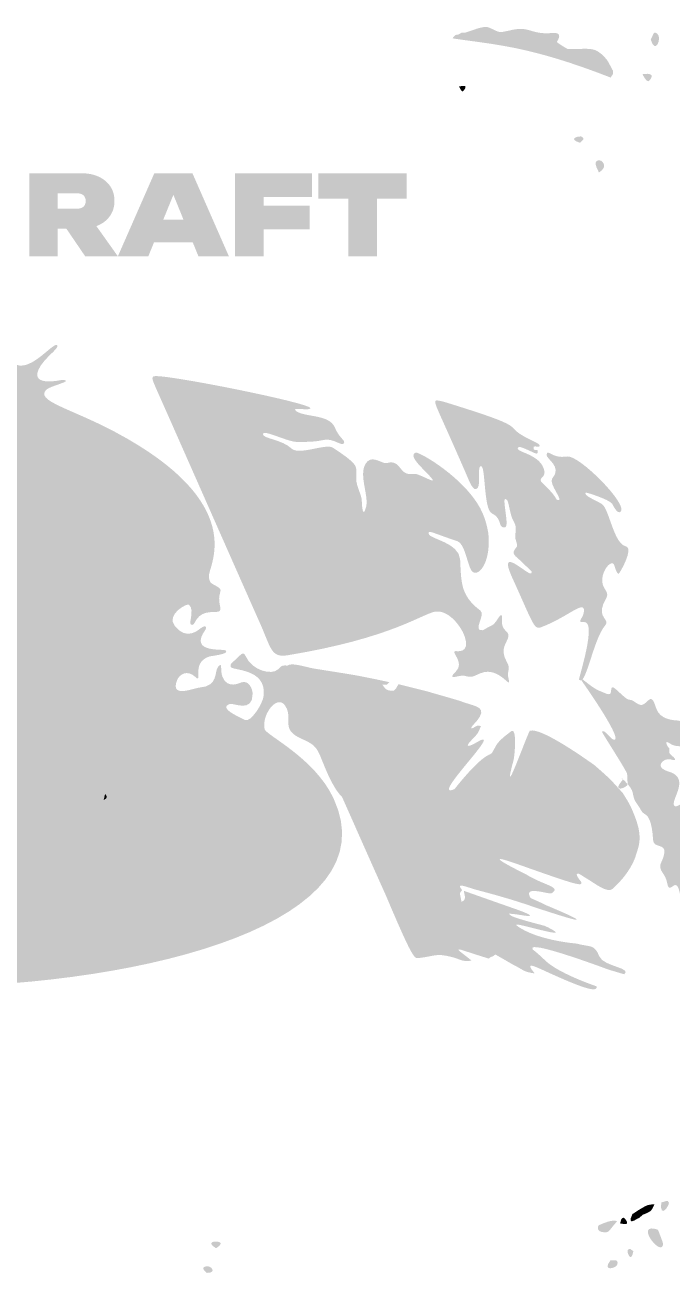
# Model space of a CAD drawing. Header units: millimetres. Extents: x 554 to 734, y 0 to 123.
# Drawn here: x 648.5 to 681.1, y 52.8 to 115.8 of the extents above; entities that cross this region are included whole.
import ezdxf

# ---------------------------------------------------------------- set-up
doc = ezdxf.new("R2010")
doc.units = ezdxf.units.MM

msp = doc.modelspace()

# ---------------------------------------------------------------- hatches: boundary and pattern name
at = {"true_color": 0x080808, "transparency": 33554687}
h = msp.add_hatch(color=18, dxfattribs=at)
edge = h.paths.add_edge_path(flags=0)
edge.add_spline(control_points=[(671.245, 115.608), (671.664, 115.305), (671.709, 115.274), (672.122, 115.568), (672.495, 115.372), (672.489, 115.45), (672.885, 115.515), (672.959, 115.293), (672.907, 115.253), (673.12, 115.166), (673.12, 115.166), (673.376, 115.112), (673.376, 115.112), (674.626, 114.814), (674.688, 114.489), (675.299, 114.942), (675.571, 114.756), (675.546, 114.764), (675.839, 114.598), (676.172, 113.879), (677.495, 114.028), (677.754, 114.135), (677.913, 113.953), (677.886, 113.953), (678.133, 113.501), (678.133, 113.501), (678.145, 113.344), (678.145, 113.344), (678.145, 113.344), (678.018, 113.15), (678.018, 113.15), (673.878, 114.769), (672.137, 114.806), (670.037, 115.13), (670.037, 115.13), (670.192, 115.298), (670.192, 115.298), (670.192, 115.298), (670.349, 115.324), (670.349, 115.324), (670.349, 115.324), (670.506, 115.418), (670.506, 115.418), (670.506, 115.418), (670.662, 115.41), (670.662, 115.41), (671.202, 115.594), (671.201, 115.587), (671.245, 115.608)], knot_values=[0, 0, 0, 0, 1, 1, 1, 2, 2, 2, 3, 3, 3, 4, 4, 4, 5, 5, 5, 6, 6, 6, 7, 7, 7, 8, 8, 8, 9, 9, 9, 10, 10, 10, 11, 11, 11, 12, 12, 12, 13, 13, 13, 14, 14, 14, 15, 15, 15, 16, 16, 16, 16], degree=3, periodic=1)
h = msp.add_hatch(color=18, dxfattribs=at)
edge = h.paths.add_edge_path(flags=0)
edge.add_spline(control_points=[(671.245, 115.608), (671.809, 115.776), (671.804, 115.7), (672.122, 115.568), (671.709, 115.274), (671.664, 115.305), (671.245, 115.608)], knot_values=[0, 0, 0, 0, 1, 1, 1, 2, 2, 2, 2], degree=3, periodic=1)
h = msp.add_hatch(color=18, dxfattribs=at)
edge = h.paths.add_edge_path(flags=0)
edge.add_spline(control_points=[(672.885, 115.515), (673.95, 115.804), (673.938, 115.3), (675.055, 115.397), (675.459, 115.432), (675.52, 115.275), (675.299, 114.942), (674.688, 114.489), (674.626, 114.814), (673.376, 115.112), (673.376, 115.112), (673.12, 115.166), (673.12, 115.166), (672.907, 115.253), (672.959, 115.293), (672.885, 115.515)], knot_values=[0, 0, 0, 0, 1, 1, 1, 2, 2, 2, 3, 3, 3, 4, 4, 4, 5, 5, 5, 5], degree=3, periodic=1)
h = msp.add_hatch(color=18, dxfattribs=at)
edge = h.paths.add_edge_path(flags=0)
edge.add_spline(control_points=[(680.041, 115.075), (680.203, 115.336), (680.157, 115.517), (680.372, 115.361), (680.628, 115.174), (680.27, 114.245), (680.041, 115.075)], knot_values=[0, 0, 0, 0, 1, 1, 1, 2, 2, 2, 2], degree=3, periodic=1)
h = msp.add_hatch(color=18, dxfattribs=at)
edge = h.paths.add_edge_path(flags=0)
edge.add_spline(control_points=[(675.839, 114.598), (677.003, 114.563), (677.186, 114.763), (677.754, 114.135), (677.495, 114.028), (676.172, 113.879), (675.839, 114.598)], knot_values=[0, 0, 0, 0, 1, 1, 1, 2, 2, 2, 2], degree=3, periodic=1)
h = msp.add_hatch(color=18, dxfattribs=at)
edge = h.paths.add_edge_path(flags=0)
edge.add_spline(control_points=[(679.622, 113.318), (680.422, 113.447), (679.967, 112.962), (679.912, 112.967), (679.876, 112.971), (679.796, 112.979), (679.622, 113.318)], knot_values=[0, 0, 0, 0, 1, 1, 1, 2, 2, 2, 2], degree=3, periodic=1)
h = msp.add_hatch(color=18, dxfattribs=at)
edge = h.paths.add_edge_path(flags=0)
edge.add_spline(control_points=[(670.364, 112.711), (670.614, 112.714), (670.785, 112.785), (670.656, 112.562), (670.528, 112.342), (670.489, 112.49), (670.364, 112.711)], knot_values=[0, 0, 0, 0, 1, 1, 1, 2, 2, 2, 2], degree=3, periodic=1)
h = msp.add_hatch(color=18, dxfattribs=at)
edge = h.paths.add_edge_path(flags=0)
edge.add_spline(control_points=[(676.48, 109.854), (675.764, 110.078), (676.502, 110.234), (676.582, 110.159), (676.736, 110.014), (676.613, 110.026), (676.48, 109.854)], knot_values=[0, 0, 0, 0, 1, 1, 1, 2, 2, 2, 2], degree=3, periodic=1)
h = msp.add_hatch(color=18, dxfattribs=at)
edge = h.paths.add_edge_path(flags=0)
edge.add_spline(control_points=[(677.429, 108.363), (677.005, 109.106), (677.518, 108.973), (677.554, 108.943), (677.911, 108.644), (677.47, 108.387), (677.429, 108.363)], knot_values=[0, 0, 0, 0, 1, 1, 1, 2, 2, 2, 2], degree=3, periodic=1)
at = {"true_color": 0x000000, "transparency": 33554687}
h = msp.add_hatch(color=18, dxfattribs=at)
edge = h.paths.add_edge_path(flags=0)
edge.add_spline(control_points=[(650.135, 105.529), (650.135, 105.529), (650.135, 104.133), (650.135, 104.133), (650.135, 104.133), (648.694, 104.133), (648.694, 104.133), (648.694, 104.133), (648.694, 108.321), (648.694, 108.321), (648.694, 108.321), (651.319, 108.321), (651.319, 108.321), (651.654, 108.321), (651.947, 108.263), (652.198, 108.145), (652.45, 108.028), (652.645, 107.865), (652.785, 107.657), (652.924, 107.448), (652.994, 107.202), (652.994, 106.92), (652.994, 106.644), (652.924, 106.401), (652.785, 106.191), (652.645, 105.98), (652.45, 105.818), (652.198, 105.702), (652.161, 105.685), (652.122, 105.669), (652.082, 105.654), (652.082, 105.654), (653.162, 104.133), (653.162, 104.133), (653.162, 104.133), (651.514, 104.133), (651.514, 104.133), (651.514, 104.133), (650.564, 105.529), (650.564, 105.529), (650.564, 105.529), (650.135, 105.529), (650.135, 105.529)], knot_values=[0, 0, 0, 0, 1, 1, 1, 2, 2, 2, 3, 3, 3, 4, 4, 4, 5, 5, 5, 6, 6, 6, 7, 7, 7, 8, 8, 8, 9, 9, 9, 10, 10, 10, 11, 11, 11, 12, 12, 12, 13, 13, 13, 14, 14, 14, 14], degree=3, periodic=1)
edge = h.paths.add_edge_path(flags=0)
edge.add_spline(control_points=[(650.135, 106.529), (650.135, 106.529), (651.095, 106.529), (651.095, 106.529), (651.237, 106.529), (651.347, 106.562), (651.425, 106.629), (651.503, 106.696), (651.542, 106.793), (651.542, 106.92), (651.542, 107.046), (651.503, 107.143), (651.425, 107.21), (651.347, 107.277), (651.237, 107.31), (651.095, 107.31), (651.095, 107.31), (650.135, 107.31), (650.135, 107.31), (650.135, 107.31), (650.135, 106.529), (650.135, 106.529)], knot_values=[0, 0, 0, 0, 1, 1, 1, 2, 2, 2, 3, 3, 3, 4, 4, 4, 5, 5, 5, 6, 6, 6, 7, 7, 7, 7], degree=3, periodic=1)
h = msp.add_hatch(color=18, dxfattribs=at)
h.paths.add_polyline_path([(654.989, 104.837), (654.703, 104.133), (653.167, 104.133), (655.004, 108.321), (656.925, 108.321), (658.763, 104.133), (657.227, 104.133), (656.94, 104.837)], flags=0)
h.paths.add_polyline_path([(656.474, 105.981), (655.965, 107.232), (655.456, 105.981)], flags=0)
for points in [[(660.522, 105.484), (660.522, 104.133), (659.081, 104.133), (659.081, 108.321), (662.956, 108.321), (662.956, 107.121), (660.522, 107.121), (660.522, 106.685), (662.845, 106.685), (662.845, 105.484)], [(664.788, 107.037), (663.28, 107.037), (663.28, 108.321), (667.736, 108.321), (667.736, 107.037), (666.229, 107.037), (666.229, 104.133), (664.788, 104.133)]]:
    msp.add_hatch(color=18, dxfattribs=at).paths.add_polyline_path(points, flags=0)
at = {"true_color": 0x010101, "transparency": 33554687}
h = msp.add_hatch(color=18, dxfattribs=at)
edge = h.paths.add_edge_path(flags=0)
edge.add_spline(control_points=[(661.775, 83.468), (667.222, 82.913), (666.012, 72.997), (663.759, 77.985), (663.212, 79.197), (663.353, 79.38), (662.461, 79.765), (661.401, 80.223), (661.941, 80.671), (661.688, 81.291), (661.311, 82.214), (660.391, 81.03), (660.565, 80.268), (660.635, 79.96), (663.09, 78.823), (664.044, 76.769), (666.936, 70.549), (654.715, 67.358), (643.572, 67.254), (643.157, 67.25), (643.213, 67.382), (643.02, 67.744), (642.206, 69.264), (640.406, 67.736), (640.252, 67.757), (640.007, 67.79), (640.478, 68.156), (640.513, 68.188), (642.947, 70.449), (639.441, 71.025), (639.333, 71.104), (638.911, 71.418), (640.208, 71.108), (640.58, 71.362), (641.19, 71.777), (640.076, 72.448), (640.039, 72.482), (639.81, 72.696), (640.621, 72.6), (640.476, 73.289), (640.369, 73.795), (638.888, 77.147), (638.862, 77.196), (638.039, 78.758), (638.336, 79.04), (637.126, 79.712), (636.459, 80.082), (637.192, 80.68), (637.192, 80.783), (637.192, 81.397), (635.869, 80.327), (636.265, 80.029), (636.562, 79.805), (636.575, 79.764), (636.461, 79.411), (636.338, 79.034), (638.813, 76.962), (639.123, 76.013), (639.123, 76.013), (635.062, 80.454), (635.064, 80.454), (635.335, 80.452), (635.573, 79.903), (636.137, 80.803), (636.557, 81.474), (635.607, 82.415), (635.027, 81.148), (634.836, 80.729), (634.84, 81.421), (634.693, 81.611), (634.261, 82.168), (633.591, 81.635), (633.517, 81.577), (633.03, 81.19), (633.49, 81.967), (633.506, 82.064), (633.622, 82.761), (633.047, 83.022), (632.949, 83.094), (632.583, 83.366), (633.198, 83.367), (633.53, 82.993), (634.067, 82.388), (634.065, 83.189), (633.919, 83.485), (633.223, 84.896), (630.832, 84.019), (630.813, 84.023), (630.535, 84.079), (631.017, 84.29), (631.044, 84.301), (632.829, 85.083), (631.655, 86.19), (632.171, 86.146), (632.712, 86.1), (632.421, 86.965), (632.78, 86.685), (633.424, 86.183), (634.473, 86.53), (634.427, 87.076), (634.379, 87.65), (633.504, 87.136), (633.44, 87.153), (633.25, 87.202), (633.899, 87.845), (633.086, 88.144), (632.652, 88.304), (633.078, 88.415), (633.177, 88.467), (633.931, 88.859), (633.42, 89.379), (631.367, 94.039), (630.919, 95.056), (630.719, 94.975), (630.131, 94.844), (630.106, 94.838), (630.035, 94.838), (630.106, 95.165), (630.327, 96.187), (629.363, 96.161), (628.859, 95.988), (628.474, 95.855), (628.387, 95.806), (628.339, 95.789), (628.149, 95.724), (628.103, 95.893), (628.283, 95.98), (630.381, 96.997), (627.489, 97.835), (627.47, 97.963), (627.427, 98.253), (628.203, 97.826), (628.595, 97.902), (630.242, 98.219), (628.165, 100.183), (628.852, 100.187), (633.524, 100.218), (636.931, 99.713), (637.527, 99.637), (642.616, 98.986), (644.784, 98.22), (645.443, 98.135), (646.688, 97.975), (645.716, 99.144), (645.715, 99.16), (645.697, 99.513), (646.234, 98.716), (646.631, 98.556), (647.456, 98.224), (647.117, 100.433), (647.122, 100.451), (647.237, 100.818), (647.423, 99.828), (647.434, 99.769), (647.935, 97.115), (649.858, 99.872), (650.102, 99.647), (650.258, 99.504), (649.412, 98.987), (649.16, 98.406), (648.771, 97.513), (650.329, 97.897), (650.381, 97.894), (650.998, 97.853), (649.775, 97.592), (649.576, 97.413), (648.938, 96.841), (650.783, 96.459), (653.025, 95.264), (659.8, 91.654), (657.751, 88.535), (657.759, 88.015), (657.765, 87.573), (657.911, 87.642), (658.275, 87.396), (658.475, 87.261), (658.163, 87.095), (658.316, 86.49), (658.404, 86.14), (658.224, 86.19), (657.863, 86.175), (657.111, 86.142), (657.084, 85.569), (656.937, 85.529), (656.612, 85.443), (657.101, 86.258), (656.745, 86.551), (656.657, 86.624), (655.589, 86.061), (656.026, 85.487), (656.639, 84.682), (657.266, 85.308), (657.358, 85.371), (657.677, 85.589), (657.604, 85.316), (657.593, 85.301), (656.695, 84.072), (658.483, 84.344), (658.604, 84.234), (658.808, 84.05), (657.884, 83.964), (657.78, 83.932), (656.849, 83.645), (657.451, 82.547), (657.09, 82.886), (656.644, 83.305), (656.261, 83.012), (656.154, 82.744), (655.774, 81.797), (657.005, 82.343), (657.271, 82.362), (658.258, 82.436), (658.016, 83.166), (658.22, 83.409), (658.476, 83.713), (658.299, 83.267), (658.443, 82.903), (658.694, 82.267), (659.302, 82.599), (659.404, 82.63), (659.789, 82.745), (659.958, 82.275), (659.961, 82.058), (659.979, 81.065), (658.99, 81.601), (658.805, 81.538), (658.224, 81.342), (659.206, 80.915), (659.579, 80.726), (659.852, 80.586), (660.482, 81.536), (660.523, 81.972), (660.655, 83.367), (658.89, 83.209), (658.859, 83.414), (658.829, 83.622), (658.93, 83.586), (659.286, 83.957), (659.451, 84.129), (659.532, 84.14), (659.628, 83.92), (659.931, 83.233), (660.924, 82.972), (661.243, 83.283), (661.436, 83.471), (661.44, 83.502), (661.775, 83.468)], knot_values=[0, 0, 0, 0, 1, 1, 1, 2, 2, 2, 3, 3, 3, 4, 4, 4, 5, 5, 5, 6, 6, 6, 7, 7, 7, 8, 8, 8, 9, 9, 9, 10, 10, 10, 11, 11, 11, 12, 12, 12, 13, 13, 13, 14, 14, 14, 15, 15, 15, 16, 16, 16, 17, 17, 17, 18, 18, 18, 19, 19, 19, 20, 20, 20, 21, 21, 21, 22, 22, 22, 23, 23, 23, 24, 24, 24, 25, 25, 25, 26, 26, 26, 27, 27, 27, 28, 28, 28, 29, 29, 29, 30, 30, 30, 31, 31, 31, 32, 32, 32, 33, 33, 33, 34, 34, 34, 35, 35, 35, 36, 36, 36, 37, 37, 37, 38, 38, 38, 39, 39, 39, 40, 40, 40, 41, 41, 41, 42, 42, 42, 43, 43, 43, 44, 44, 44, 45, 45, 45, 46, 46, 46, 47, 47, 47, 48, 48, 48, 49, 49, 49, 50, 50, 50, 51, 51, 51, 52, 52, 52, 53, 53, 53, 54, 54, 54, 55, 55, 55, 56, 56, 56, 57, 57, 57, 58, 58, 58, 59, 59, 59, 60, 60, 60, 61, 61, 61, 62, 62, 62, 63, 63, 63, 64, 64, 64, 65, 65, 65, 66, 66, 66, 67, 67, 67, 68, 68, 68, 69, 69, 69, 70, 70, 70, 71, 71, 71, 72, 72, 72, 73, 73, 73, 74, 74, 74, 75, 75, 75, 76, 76, 76, 77, 77, 77, 78, 78, 78, 79, 79, 79, 80, 80, 80, 81, 81, 81, 82, 82, 82, 82], degree=3, periodic=1)
at = {"true_color": 0x010101, "transparency": 33554686}
h = msp.add_hatch(color=18, dxfattribs=at)
edge = h.paths.add_edge_path(flags=0)
edge.add_spline(control_points=[(671.855, 90.104), (671.994, 88.585), (671.286, 87.867), (671.006, 88.262), (670.787, 88.571), (670.675, 89.627), (670.289, 89.753), (669, 90.172), (668.765, 90.371), (668.852, 90.099), (668.93, 89.859), (670.379, 89.677), (670.427, 88.826), (670.489, 87.716), (670.425, 87.014), (671.445, 86.254), (671.736, 86.036), (671.017, 85.195), (671.564, 85.259), (671.609, 85.264), (671.596, 85.285), (672.07, 85.527), (672.274, 85.631), (672.578, 86.416), (672.536, 85.784), (672.494, 85.172), (672.913, 85.272), (672.86, 84.929), (672.815, 84.638), (672.386, 84.339), (672.792, 83.64), (673.006, 83.271), (672.763, 83.229), (672.869, 82.819), (673.046, 82.13), (672.432, 83.476), (671.469, 83.092), (671.056, 82.927), (671.057, 82.847), (670.626, 82.964), (670.415, 83.022), (669.691, 82.662), (670.202, 83.161), (670.696, 83.644), (669.91, 84.179), (670.192, 84.208), (670.211, 84.21), (670.972, 84.046), (670.657, 84.945), (670.434, 85.582), (669.754, 86.296), (669.192, 86.201), (668.47, 86.077), (667.008, 84.869), (661.742, 83.997), (660.862, 83.851), (660.906, 84.353), (660.265, 85.766), (660.055, 86.229), (656.051, 95.299), (655.685, 96.128), (654.894, 97.919), (654.837, 97.956), (654.958, 98.069), (655.171, 98.268), (663.004, 96.712), (662.888, 96.454), (662.827, 96.319), (661.784, 96.556), (662.183, 96.301), (662.657, 95.999), (663.798, 96.155), (664.099, 95.512), (664.272, 95.141), (664.278, 95.152), (664.539, 94.844), (664.628, 94.741), (664.586, 94.569), (664.296, 94.707), (663.629, 95.026), (663.602, 94.801), (662.924, 94.775), (662.151, 94.745), (662.145, 94.706), (661.415, 94.965), (660.943, 95.133), (660.534, 95.292), (660.486, 95.173), (660.391, 94.937), (661.449, 94.895), (661.922, 94.429), (662.293, 94.064), (663.658, 94.7), (664.009, 94.471), (665.251, 93.658), (665.189, 93.547), (665.194, 93.231), (665.195, 93.119), (665.186, 93.006), (665.186, 92.894), (665.189, 92.53), (665.461, 92.081), (665.468, 91.793), (665.469, 91.762), (665.495, 90.768), (665.682, 91.467), (665.848, 92.086), (665.216, 93.257), (665.76, 93.783), (666.054, 94.067), (666.533, 93.636), (666.725, 93.693), (667.488, 93.917), (667.309, 93.004), (668.09, 93.151), (668.347, 93.2), (669.389, 92.504), (668.946, 92.983), (668.639, 93.315), (668.633, 93.303), (668.325, 93.638), (667.873, 94.132), (668.143, 94.246), (668.252, 94.214), (668.712, 94.079), (670.929, 92.702), (671.58, 91.123), (671.782, 90.633), (671.843, 90.188), (671.855, 90.104)], knot_values=[0, 0, 0, 0, 1, 1, 1, 2, 2, 2, 3, 3, 3, 4, 4, 4, 5, 5, 5, 6, 6, 6, 7, 7, 7, 8, 8, 8, 9, 9, 9, 10, 10, 10, 11, 11, 11, 12, 12, 12, 13, 13, 13, 14, 14, 14, 15, 15, 15, 16, 16, 16, 17, 17, 17, 18, 18, 18, 19, 19, 19, 20, 20, 20, 21, 21, 21, 22, 22, 22, 23, 23, 23, 24, 24, 24, 25, 25, 25, 26, 26, 26, 27, 27, 27, 28, 28, 28, 29, 29, 29, 30, 30, 30, 31, 31, 31, 32, 32, 32, 33, 33, 33, 34, 34, 34, 35, 35, 35, 36, 36, 36, 37, 37, 37, 38, 38, 38, 39, 39, 39, 40, 40, 40, 41, 41, 41, 42, 42, 42, 43, 43, 43, 43], degree=3, periodic=1)
at = {"true_color": 0x030303, "transparency": 33554686}
h = msp.add_hatch(color=18, dxfattribs=at)
edge = h.paths.add_edge_path(flags=0)
edge.add_spline(control_points=[(674.417, 94.521), (674.202, 94.52), (674.127, 94.586), (674.132, 94.446), (674.136, 94.325), (674.194, 94.377), (674.326, 94.349), (674.325, 94.339), (674.432, 94.072), (674.14, 94.216), (674.082, 94.244), (673.452, 94.555), (673.386, 94.504), (673.036, 94.238), (674.548, 94.21), (674.684, 93.255), (674.726, 92.957), (674.312, 92.935), (674.574, 92.69), (675.339, 91.973), (675.235, 91.872), (675.32, 91.84), (675.758, 91.672), (674.858, 92.664), (675.073, 92.913), (675.602, 93.524), (674.758, 93.896), (674.79, 94.112), (674.84, 94.456), (675.026, 93.893), (675.823, 94.026), (676.413, 94.124), (678.924, 91.601), (678.522, 91.24), (678.349, 91.086), (678.135, 91.588), (678.095, 91.641), (677.92, 91.871), (676.794, 92.218), (676.772, 92.205), (676.577, 92.085), (677.375, 91.761), (677.582, 91.625), (677.945, 91.386), (678.174, 89.611), (678.793, 89.491), (679.207, 89.41), (678.489, 88.152), (678.436, 88.121), (678.404, 88.102), (678.335, 88.078), (678.207, 88.524), (678.077, 88.975), (677.295, 87.982), (677.719, 87.355), (677.967, 86.989), (677.807, 86.964), (677.642, 86.557), (677.363, 85.873), (678.013, 85.808), (677.742, 85.497), (677.137, 84.805), (676.762, 82.347), (676.427, 82.77), (676.392, 82.814), (677.359, 85.757), (676.667, 85.673), (676.251, 85.623), (676.669, 85.881), (676.675, 86.233), (676.683, 86.793), (675.88, 85.934), (674.541, 85.42), (674.139, 85.265), (674.15, 85.513), (673.045, 87.933), (672.277, 89.613), (673.881, 87.987), (674.005, 88.129), (674.103, 88.24), (673.995, 88.244), (673.545, 88.696), (673.198, 89.044), (672.953, 89.087), (673.276, 89.457), (673.367, 89.562), (673.179, 89.838), (673.205, 90.042), (673.261, 90.494), (673.259, 90.502), (673.056, 90.902), (672.964, 91.083), (672.865, 91.73), (672.819, 91.79), (672.412, 92.315), (672.961, 90.487), (672.693, 90.455), (672.291, 90.405), (672.607, 90.875), (672.022, 91.162), (671.626, 91.357), (671.705, 93.398), (671.511, 93.524), (671.257, 93.69), (671.49, 92.647), (671.31, 92.433), (671.1, 92.185), (670.866, 92.833), (670.784, 93.024), (669.287, 96.475), (669.117, 96.658), (669.188, 96.836), (669.218, 96.91), (669.762, 96.74), (669.81, 96.725), (671.921, 96.067), (672.885, 95.733), (673.105, 95.455), (673.445, 95.027), (674.404, 94.726), (674.438, 94.605), (674.446, 94.577), (674.409, 94.549), (674.417, 94.521)], knot_values=[0, 0, 0, 0, 1, 1, 1, 2, 2, 2, 3, 3, 3, 4, 4, 4, 5, 5, 5, 6, 6, 6, 7, 7, 7, 8, 8, 8, 9, 9, 9, 10, 10, 10, 11, 11, 11, 12, 12, 12, 13, 13, 13, 14, 14, 14, 15, 15, 15, 16, 16, 16, 17, 17, 17, 18, 18, 18, 19, 19, 19, 20, 20, 20, 21, 21, 21, 22, 22, 22, 23, 23, 23, 24, 24, 24, 25, 25, 25, 26, 26, 26, 27, 27, 27, 28, 28, 28, 29, 29, 29, 30, 30, 30, 31, 31, 31, 32, 32, 32, 33, 33, 33, 34, 34, 34, 35, 35, 35, 36, 36, 36, 37, 37, 37, 38, 38, 38, 39, 39, 39, 40, 40, 40, 41, 41, 41, 41], degree=3, periodic=1)
at = {"true_color": 0x000000, "transparency": 33554687}
h = msp.add_hatch(color=18, dxfattribs=at)
edge = h.paths.add_edge_path(flags=0)
edge.add_spline(control_points=[(670.03, 68.762), (669.174, 68.977), (669.19, 68.81), (668.325, 68.712), (668.11, 68.687), (668.016, 68.724), (666.672, 71.899), (666.013, 73.349), (661.958, 82.533), (661.722, 83.055), (661.348, 83.884), (662.544, 83.399), (663.088, 83.319), (664.977, 83.011), (664.958, 83.047), (666.852, 82.638), (666.852, 82.638), (666.73, 82.503), (666.73, 82.503), (666.73, 82.503), (666.616, 82.517), (666.616, 82.517), (666.616, 82.517), (666.502, 82.515), (666.502, 82.515), (666.713, 82.224), (666.718, 82.22), (667.073, 82.201), (667.073, 82.201), (667.187, 82.308), (667.187, 82.308), (667.187, 82.308), (667.318, 82.534), (667.318, 82.534), (667.428, 82.506), (668.227, 82.302), (668.69, 82.193), (670.167, 81.766), (670.161, 81.772), (670.489, 81.666), (670.489, 81.666), (670.623, 81.614), (670.623, 81.614), (671.319, 81.394), (671.81, 81.349), (671.262, 80.667), (671.249, 80.654), (670.62, 80.03), (671.294, 80.446), (671.294, 80.446), (671.477, 80.426), (671.477, 80.426), (671.331, 80.04), (671.329, 80.056), (671.04, 79.755), (670.407, 79.096), (671.275, 79.606), (671.295, 79.618), (672.754, 80.476), (668.81, 76.649), (670.143, 77.241), (671.681, 79.17), (671.937, 78.902), (672.044, 79.085), (672.299, 79.523), (672.252, 79.53), (672.646, 79.883), (672.991, 80.149), (672.987, 80.149), (673.019, 80.17), (673.308, 80.36), (673.176, 78.907), (673.124, 78.713), (672.479, 76.288), (673.706, 79.729), (673.938, 80.182), (674.502, 80.404), (677.013, 78.578), (677.199, 78.452), (677.979, 77.768), (677.962, 77.789), (678.635, 77.035), (679.047, 76.375), (679.032, 76.39), (679.319, 75.652), (679.683, 74.6), (679.33, 74.14), (679.266, 73.812), (679.238, 73.752), (679.028, 73.037), (678.134, 72.216), (677.85, 71.955), (677.223, 72.492), (676.758, 72.759), (676.449, 72.951), (676.455, 72.958), (676.424, 72.966), (676.114, 73.044), (676.527, 72.572), (676.531, 72.561), (676.614, 72.309), (676.355, 72.376), (673.342, 73.446), (671.08, 74.249), (673.68, 72.975), (673.725, 72.953), (674.709, 72.348), (675.529, 72.323), (675.055, 71.989), (674.92, 71.894), (673.6, 72.416), (673.963, 71.774), (674, 71.709), (674.024, 71.744), (674.806, 71.363), (674.863, 71.339), (677.733, 70.151), (675.405, 70.883), (673.741, 71.405), (673.775, 71.453), (672.105, 71.925), (672.105, 71.925), (671.173, 72.178), (671.173, 72.178), (670.675, 72.321), (670.197, 72.552), (670.525, 72.144), (670.525, 72.144), (670.412, 71.983), (670.412, 71.983), (670.412, 71.983), (670.496, 71.557), (670.496, 71.557), (670.634, 71.611), (670.612, 71.611), (670.681, 71.755), (670.681, 71.755), (670.615, 72.107), (670.615, 72.107), (670.816, 72.037), (670.812, 72.035), (673.131, 71.219), (673.165, 71.208), (674.759, 70.665), (673.428, 70.893), (673.155, 70.94), (673.168, 70.925), (672.886, 70.958), (672.976, 70.834), (673.02, 70.773), (674.695, 70.339), (674.725, 70.326), (675.742, 69.857), (674.947, 70.026), (673.749, 70.282), (672.792, 70.628), (673.507, 70.203), (674.501, 69.612), (676.075, 69.465), (676.306, 69.443), (677.001, 69.248), (677.181, 69.447), (677.455, 68.789), (677.666, 68.285), (679.114, 68.226), (678.707, 67.894), (678.707, 67.894), (677.914, 68.129), (677.914, 68.129), (677.617, 68.24), (673.779, 69.667), (674.084, 69.158), (674.12, 69.098), (674.146, 69.14), (674.732, 68.58), (675.388, 67.953), (677.099, 67.359), (677.317, 67.283), (677.321, 67.048), (677.111, 66.943), (674.505, 68.154), (674.159, 68.305), (673.81, 68.465), (674.032, 68.143), (674.032, 68.143), (674.187, 67.937), (674.187, 67.937), (673.6, 68.021), (673.65, 68.106), (673.136, 68.359), (673.136, 68.359), (672.205, 68.893), (672.205, 68.893), (672.042, 68.747), (672.023, 68.822), (671.866, 68.688), (670.486, 69.113), (670.5, 69.148), (670.376, 69.146), (670.258, 69.145), (670.376, 69.09), (671.011, 68.582), (670.496, 68.525), (670.518, 68.622), (670.03, 68.762)], knot_values=[0, 0, 0, 0, 1, 1, 1, 2, 2, 2, 3, 3, 3, 4, 4, 4, 5, 5, 5, 6, 6, 6, 7, 7, 7, 8, 8, 8, 9, 9, 9, 10, 10, 10, 11, 11, 11, 12, 12, 12, 13, 13, 13, 14, 14, 14, 15, 15, 15, 16, 16, 16, 17, 17, 17, 18, 18, 18, 19, 19, 19, 20, 20, 20, 21, 21, 21, 22, 22, 22, 23, 23, 23, 24, 24, 24, 25, 25, 25, 26, 26, 26, 27, 27, 27, 28, 28, 28, 29, 29, 29, 30, 30, 30, 31, 31, 31, 32, 32, 32, 33, 33, 33, 34, 34, 34, 35, 35, 35, 36, 36, 36, 37, 37, 37, 38, 38, 38, 39, 39, 39, 40, 40, 40, 41, 41, 41, 42, 42, 42, 43, 43, 43, 44, 44, 44, 45, 45, 45, 46, 46, 46, 47, 47, 47, 48, 48, 48, 49, 49, 49, 50, 50, 50, 51, 51, 51, 52, 52, 52, 53, 53, 53, 54, 54, 54, 55, 55, 55, 56, 56, 56, 57, 57, 57, 58, 58, 58, 59, 59, 59, 60, 60, 60, 61, 61, 61, 62, 62, 62, 63, 63, 63, 64, 64, 64, 65, 65, 65, 66, 66, 66, 67, 67, 67, 68, 68, 68, 68], degree=3, periodic=1)
at = {"true_color": 0x010101, "transparency": 33554687}
h = msp.add_hatch(color=18, dxfattribs=at)
edge = h.paths.add_edge_path(flags=0)
edge.add_spline(control_points=[(678.637, 77.736), (678.558, 77.811), (678.534, 77.83), (678.645, 77.75), (678.645, 77.75), (678.637, 77.736), (678.637, 77.736)], knot_values=[0, 0, 0, 0, 1, 1, 1, 2, 2, 2, 2], degree=3, periodic=1)
edge = h.paths.add_edge_path(flags=0)
edge.add_spline(control_points=[(678.87, 77.499), (678.874, 77.565), (678.868, 77.701), (678.85, 78.004), (678.841, 78.143), (677.568, 80.101), (677.584, 80.13), (677.681, 80.311), (678.025, 79.758), (678.176, 79.731), (678.696, 79.636), (676.843, 82.298), (676.7, 82.504), (676.144, 83.302), (676.961, 82.369), (677.502, 82.18), (677.702, 82.11), (678.028, 81.89), (678.036, 82.164), (678.049, 82.63), (678.277, 82.241), (678.779, 81.838), (678.961, 81.692), (679.007, 81.798), (679.2, 81.663), (679.544, 81.422), (679.61, 81.417), (679.909, 81.712), (680.21, 82.008), (680.234, 81.362), (680.43, 81.097), (680.697, 80.734), (681.245, 80.713), (681.322, 80.71), (681.798, 80.692), (681.778, 80.301), (681.999, 80.206), (682.263, 80.092), (682.151, 80.017), (682.144, 79.872), (682.139, 79.766), (682.585, 79.573), (682.171, 79.541), (681.921, 79.521), (682.012, 79.21), (681.763, 79.319), (681.381, 79.485), (681.329, 79.33), (680.986, 79.556), (680.678, 79.759), (680.903, 79.384), (680.911, 79.371), (680.911, 79.371), (680.989, 79.28), (680.989, 79.28), (680.978, 79.091), (680.935, 79.066), (681.081, 78.949), (681.095, 78.939), (681.516, 78.602), (681.078, 78.73), (680.795, 78.812), (680.6, 78.615), (680.556, 78.516), (680.43, 78.236), (681.019, 78.105), (681.066, 78.086), (681.95, 77.731), (681.137, 76.788), (681.204, 76.464), (681.288, 76.062), (681.979, 77.105), (682.442, 76.398), (682.642, 76.093), (682.838, 76.514), (682.947, 76.313), (682.983, 76.246), (683.32, 75.624), (683.39, 75.467), (683.725, 74.719), (683.945, 75.062), (683.963, 75.113), (683.978, 75.16), (684.06, 75.406), (684.088, 75.714), (684.093, 75.769), (684.138, 76.279), (684.553, 76.238), (684.931, 76.2), (684.732, 76.457), (684.538, 76.531), (683.45, 76.943), (683.47, 76.991), (683.372, 77.013), (683.348, 77.019), (682.923, 77.118), (683.185, 77.25), (683.815, 77.566), (683.066, 78.721), (683.547, 78.207), (683.607, 78.142), (683.709, 78.044), (683.723, 78.03), (684.19, 77.576), (684.298, 78.474), (684.459, 78.538), (684.556, 78.576), (685.04, 78.219), (685.062, 78.175), (685.184, 77.929), (685.331, 78.063), (685.449, 77.818), (685.713, 77.268), (685.783, 77.32), (686.092, 77.167), (686.198, 77.114), (686.031, 76.807), (686.261, 76.856), (686.56, 76.921), (686.371, 76.693), (686.346, 76.559), (686.174, 75.651), (686.678, 74.862), (686.678, 74.86), (686.615, 74.698), (686.383, 74.904), (686.336, 74.917), (686.088, 74.983), (686.337, 74.604), (686.081, 74.527), (685.594, 74.382), (685.71, 74.079), (685.589, 73.579), (685.553, 73.429), (684.971, 73.438), (684.753, 73.214), (684.574, 73.031), (684.493, 73.243), (684.392, 73.151), (684.275, 73.046), (684.688, 72.586), (684.297, 72.725), (683.74, 72.925), (684.007, 72.192), (683.851, 71.987), (683.769, 71.879), (682.458, 72.2), (682.349, 71.883), (682.204, 71.464), (681.955, 71.632), (681.819, 71.213), (681.53, 70.327), (681.667, 72.749), (681.18, 72.357), (680.794, 72.046), (680.981, 72.551), (680.686, 72.95), (680.321, 73.442), (680.649, 73.485), (680.726, 74.01), (680.803, 74.532), (680.175, 74.218), (680.156, 74.691), (680.152, 74.796), (680.114, 75.75), (679.785, 75.952), (679.543, 76.1), (679.593, 76.143), (679.431, 76.375), (679.208, 76.694), (679.205, 76.69), (679.127, 77.077), (679.1, 77.21), (678.987, 77.366), (678.87, 77.499)], knot_values=[0, 0, 0, 0, 1, 1, 1, 2, 2, 2, 3, 3, 3, 4, 4, 4, 5, 5, 5, 6, 6, 6, 7, 7, 7, 8, 8, 8, 9, 9, 9, 10, 10, 10, 11, 11, 11, 12, 12, 12, 13, 13, 13, 14, 14, 14, 15, 15, 15, 16, 16, 16, 17, 17, 17, 18, 18, 18, 19, 19, 19, 20, 20, 20, 21, 21, 21, 22, 22, 22, 23, 23, 23, 24, 24, 24, 25, 25, 25, 26, 26, 26, 27, 27, 27, 28, 28, 28, 29, 29, 29, 30, 30, 30, 31, 31, 31, 32, 32, 32, 33, 33, 33, 34, 34, 34, 35, 35, 35, 36, 36, 36, 37, 37, 37, 38, 38, 38, 39, 39, 39, 40, 40, 40, 41, 41, 41, 42, 42, 42, 43, 43, 43, 44, 44, 44, 45, 45, 45, 46, 46, 46, 47, 47, 47, 48, 48, 48, 49, 49, 49, 50, 50, 50, 51, 51, 51, 52, 52, 52, 53, 53, 53, 54, 54, 54, 55, 55, 55, 56, 56, 56, 57, 57, 57, 58, 58, 58, 58], degree=3, periodic=1)
edge = h.paths.add_edge_path(flags=0)
edge.add_spline(control_points=[(678.87, 77.499), (678.866, 77.446), (678.857, 77.437), (678.843, 77.422), (678.759, 77.331), (678.531, 77.234), (678.451, 77.274), (678.329, 77.334), (678.478, 77.523), (678.597, 77.668), (678.597, 77.668), (678.637, 77.736), (678.637, 77.736), (678.695, 77.681), (678.784, 77.596), (678.87, 77.499)], knot_values=[0, 0, 0, 0, 1, 1, 1, 2, 2, 2, 3, 3, 3, 4, 4, 4, 5, 5, 5, 5], degree=3, periodic=1)
at = {"true_color": 0xf8f8f8, "transparency": 33554687}
h = msp.add_hatch(color=7, dxfattribs=at)
edge = h.paths.add_edge_path(flags=0)
edge.add_spline(control_points=[(650.457, 77.405), (650.242, 77.841), (650.762, 77.454), (651.123, 77.773), (651.228, 77.866), (652.166, 77.046), (652.78, 77.56), (652.803, 77.579), (653.242, 77.946), (653.145, 77.624), (652.975, 77.059), (654.551, 77.786), (654.316, 77.372), (654.296, 77.336), (652.288, 77.167), (653.183, 75.914), (653.175, 75.687), (653.018, 75.691), (652.98, 75.66), (652.736, 75.46), (652.878, 75.399), (652.957, 74.576), (652.995, 74.326), (653.125, 74.171), (652.871, 74.222), (652.822, 74.231), (652.778, 74.6), (652.644, 74.928), (652.284, 75.325), (652.208, 75.408), (651.773, 75.092), (651.746, 75.072), (651.263, 74.721), (651.356, 75), (651.437, 75.245), (651.469, 75.238), (651.409, 75.494), (651.433, 75.527), (652.136, 76.501), (651.185, 75.946), (651.185, 75.946), (651.115, 76.017), (651.115, 76.017), (651.115, 76.017), (651.077, 76.101), (651.077, 76.101), (650.859, 76.267), (650.895, 76.286), (650.764, 76.523), (650.887, 76.708), (650.86, 76.73), (650.691, 76.873), (650.508, 77.027), (650.729, 77.15), (650.457, 77.405)], knot_values=[0, 0, 0, 0, 1, 1, 1, 2, 2, 2, 3, 3, 3, 4, 4, 4, 5, 5, 5, 6, 6, 6, 7, 7, 7, 8, 8, 8, 9, 9, 9, 10, 10, 10, 11, 11, 11, 12, 12, 12, 13, 13, 13, 14, 14, 14, 15, 15, 15, 16, 16, 16, 17, 17, 17, 18, 18, 18, 18], degree=3, periodic=1)
at = {"true_color": 0xfdfdfd, "transparency": 33554687}
h = msp.add_hatch(color=7, dxfattribs=at)
edge = h.paths.add_edge_path(flags=0)
edge.add_spline(control_points=[(652.52, 77.007), (652.652, 76.834), (652.64, 76.789), (652.45, 76.689), (652.456, 76.714), (652.491, 76.86), (652.52, 77.007)], knot_values=[0, 0, 0, 0, 1, 1, 1, 2, 2, 2, 2], degree=3, periodic=1)
at = {"true_color": 0xf6f6f6, "transparency": 33554687}
h = msp.add_hatch(color=7, dxfattribs=at)
edge = h.paths.add_edge_path(flags=0)
edge.add_spline(control_points=[(650.764, 76.523), (650.895, 76.286), (650.859, 76.267), (651.077, 76.101), (651.077, 76.101), (651.115, 76.017), (651.115, 76.017), (651.115, 76.017), (651.185, 75.946), (651.185, 75.946), (652.136, 76.501), (651.433, 75.527), (651.409, 75.494), (650.565, 76.51), (648.981, 74.419), (649.345, 75.164), (649.56, 75.605), (650.506, 76.323), (650.764, 76.523)], knot_values=[0, 0, 0, 0, 1, 1, 1, 2, 2, 2, 3, 3, 3, 4, 4, 4, 5, 5, 5, 6, 6, 6, 6], degree=3, periodic=1)
at = {"true_color": 0x080808, "transparency": 33554687}
h = msp.add_hatch(color=18, dxfattribs=at)
edge = h.paths.add_edge_path(flags=0)
edge.add_spline(control_points=[(679.444, 56.005), (679.821, 56.216), (679.782, 56.253), (680.23, 56.293), (680.06, 55.902), (680.036, 55.92), (679.643, 55.761), (679.643, 55.761), (679.444, 56.005), (679.444, 56.005)], knot_values=[0, 0, 0, 0, 1, 1, 1, 2, 2, 2, 3, 3, 3, 3], degree=3, periodic=1)
h = msp.add_hatch(color=18, dxfattribs=at)
edge = h.paths.add_edge_path(flags=0)
edge.add_spline(control_points=[(680.57, 56.379), (680.843, 56.436), (680.886, 56.53), (680.957, 56.367), (681.006, 56.257), (680.484, 55.483), (680.57, 56.379)], knot_values=[0, 0, 0, 0, 1, 1, 1, 2, 2, 2, 2], degree=3, periodic=1)
h = msp.add_hatch(color=18, dxfattribs=at)
edge = h.paths.add_edge_path(flags=0)
edge.add_spline(control_points=[(678.348, 55.425), (677.917, 54.997), (677.997, 54.799), (677.567, 54.893), (677.297, 54.952), (677.362, 55.2), (677.447, 55.239), (678.106, 55.542), (678.282, 55.457), (678.348, 55.425)], knot_values=[0, 0, 0, 0, 1, 1, 1, 2, 2, 2, 3, 3, 3, 3], degree=3, periodic=1)
h = msp.add_hatch(color=18, dxfattribs=at)
edge = h.paths.add_edge_path(flags=0)
edge.add_spline(control_points=[(678.498, 55.303), (678.54, 55.597), (678.662, 55.737), (678.81, 55.462), (678.937, 55.226), (678.748, 55.312), (678.498, 55.303)], knot_values=[0, 0, 0, 0, 1, 1, 1, 2, 2, 2, 2], degree=3, periodic=1)
h = msp.add_hatch(color=18, dxfattribs=at)
edge = h.paths.add_edge_path(flags=0)
edge.add_spline(control_points=[(679.115, 55.79), (679.248, 55.602), (679.244, 55.618), (679.457, 55.596), (679.372, 55.602), (678.799, 55.101), (679.115, 55.79)], knot_values=[0, 0, 0, 0, 1, 1, 1, 2, 2, 2, 2], degree=3, periodic=1)
h = msp.add_hatch(color=18, dxfattribs=at)
edge = h.paths.add_edge_path(flags=0)
edge.add_spline(control_points=[(679.444, 56.005), (679.444, 56.005), (679.643, 55.761), (679.643, 55.761), (679.643, 55.761), (679.457, 55.596), (679.457, 55.596), (679.244, 55.618), (679.248, 55.602), (679.115, 55.79), (679.115, 55.79), (679.444, 56.005), (679.444, 56.005)], knot_values=[0, 0, 0, 0, 1, 1, 1, 2, 2, 2, 3, 3, 3, 4, 4, 4, 4], degree=3, periodic=1)
h = msp.add_hatch(color=18, dxfattribs=at)
edge = h.paths.add_edge_path(flags=0)
edge.add_spline(control_points=[(680.406, 55.002), (680.68, 54.306), (680.675, 54.287), (680.657, 54.224), (680.503, 53.668), (679.196, 55.422), (680.406, 55.002)], knot_values=[0, 0, 0, 0, 1, 1, 1, 2, 2, 2, 2], degree=3, periodic=1)
h = msp.add_hatch(color=18, dxfattribs=at)
edge = h.paths.add_edge_path(flags=0)
edge.add_spline(control_points=[(658.115, 54.068), (657.587, 54.403), (658.09, 54.407), (658.117, 54.406), (658.637, 54.39), (658.138, 54.082), (658.115, 54.068)], knot_values=[0, 0, 0, 0, 1, 1, 1, 2, 2, 2, 2], degree=3, periodic=1)
h = msp.add_hatch(color=18, dxfattribs=at)
edge = h.paths.add_edge_path(flags=0)
edge.add_spline(control_points=[(679.166, 53.921), (679.051, 53.246), (678.808, 53.92), (678.885, 53.985), (679.015, 54.095), (679.014, 54.006), (679.166, 53.921)], knot_values=[0, 0, 0, 0, 1, 1, 1, 2, 2, 2, 2], degree=3, periodic=1)
h = msp.add_hatch(color=18, dxfattribs=at)
edge = h.paths.add_edge_path(flags=0)
edge.add_spline(control_points=[(657.652, 52.825), (657.46, 53.001), (657.371, 53.092), (657.623, 53.156), (657.862, 53.218), (658.196, 52.817), (657.652, 52.825)], knot_values=[0, 0, 0, 0, 1, 1, 1, 2, 2, 2, 2], degree=3, periodic=1)
h = msp.add_hatch(color=18, dxfattribs=at)
edge = h.paths.add_edge_path(flags=0)
edge.add_spline(control_points=[(678.014, 53.466), (678.261, 53.423), (678.387, 53.537), (678.364, 53.267), (678.347, 53.064), (677.537, 52.842), (678.014, 53.466)], knot_values=[0, 0, 0, 0, 1, 1, 1, 2, 2, 2, 2], degree=3, periodic=1)

doc.saveas('drawing.dxf')
